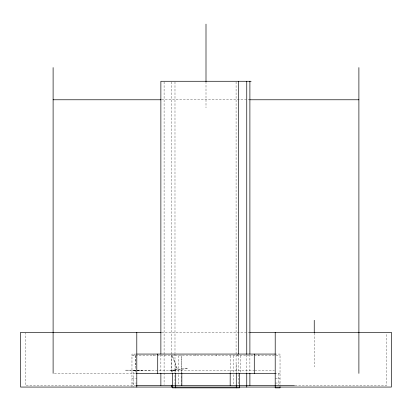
<?xml version="1.0" encoding="UTF-8"?>
<svg xmlns="http://www.w3.org/2000/svg" width="412" height="412" viewBox="0 0 412 412"><rect width="100%" height="100%" fill="white"/><g stroke="black" fill="none" stroke-linecap="round" stroke-linejoin="round"><path stroke-width="0.31" stroke-dasharray="2.06 1.54" d="M181.203 385.452L181.203 374.678M181.203 374.044L181.208 355.674M230.195 372.144L230.226 355.674M142.413 370.161L133.534 370.161L133.534 387.059M171.294 370.156L177.381 369.852L188.068 368.39L177.505 369.286L172.262 355.674L177.438 369.59L172.844 370.141L175.713 370.161L168.281 370.161M137.371 370.156L139.467 370.146M161.674 99.776L249.044 99.776M161.628 332.34L249.466 332.34M136.233 354.068L131.969 354.068L131.969 387.059M274.711 354.068L280.031 354.068L280.031 385.452M131.969 355.674L280.031 355.674M133.534 370.161L135.708 370.161M137.51 370.161L254.281 370.161M254.827 370.161L274.49 370.161M54.389 373.38L136.794 373.38M274.711 373.38L280.031 373.38M131.969 378.206L136.794 378.206M275.206 378.206L280.031 378.206M131.969 383.036L136.794 383.036M275.206 383.036L280.031 383.036M136.269 385.452L25.436 385.452L25.436 332.978M295.054 385.452L386.564 385.452L386.564 332.978M150.246 370.161L125.166 370.141L136.181 370.161M175.249 370.151L175.512 370.161M314.238 333.056L314.238 366.943M278.466 373.38L278.466 384.813M258.272 354.603L258.272 355.674M249.893 354.583L249.893 372.587M246.757 354.938L246.757 372.283M240.453 355.674L240.453 372.845M238.399 354.583L238.399 373.875M238.399 374.518L238.399 384.808M237.693 354.068L237.693 355.674M236.287 364.527L236.287 372.747M236.081 81.911L236.081 354.294M236.081 354.938L236.081 372.927M233.486 355.674L233.486 372.747M233.419 374.652L233.419 384.813M216.619 354.603L216.619 355.674M206 81.633L206 107.826M195.381 354.603L195.381 355.674M181.831 355.674L181.831 372.144M178.653 355.674L178.653 374.044M178.653 374.678L178.653 384.818M175.713 366.139L175.713 372.711M174.987 81.911L174.987 353.012M174.987 353.656L174.987 384.489M174.307 354.603L174.307 355.674M172.453 370.161L172.453 372.711M171.701 81.911L171.701 354.294M171.701 354.938L171.701 372.927M171.547 355.674L171.547 372.845M164.094 81.911L164.094 354.294M164.094 354.938L164.094 384.489M160.871 354.583L160.871 372.587M153.727 354.603L153.727 355.674M135.352 355.674L135.352 366.943M135.311 355.674L135.311 373.38M133.977 354.068L133.977 355.674"/><path stroke-width="0.62" d="M230.169 385.452L230.195 372.778M251.129 81.272L160.871 81.272L160.871 353.939M53.107 99.776L161.03 99.776M249.682 99.776L358.893 99.776M161.174 332.34L20.6 332.34L20.6 387.059L391.4 387.059L391.4 332.34L249.785 332.34M136.794 354.068L275.206 354.068M136.423 373.38L275.288 373.38M136.269 385.452L294.518 385.452M358.893 67.589L358.893 373.38M314.238 320.268L314.238 332.417M280.031 386.657L280.031 387.862L275.206 387.862L275.206 332.34M254.281 354.068L254.281 373.38M249.893 81.272L249.893 353.939M249.893 373.231L249.893 385.452M246.757 81.272L246.757 354.294M246.757 372.927L246.757 387.059M239.547 373.38L239.547 387.862L172.453 387.862L172.453 373.344M238.399 81.272L238.399 353.939M236.287 373.38L236.287 387.862M206 24.138L206 81.633M181.831 372.778L181.831 385.452M175.713 373.344L175.713 387.862M171.701 385.132L171.701 387.059M160.871 373.231L160.871 385.452M157.719 354.068L157.719 373.38M136.794 332.34L136.794 387.059M53.107 67.589L53.107 373.38"/></g></svg>
